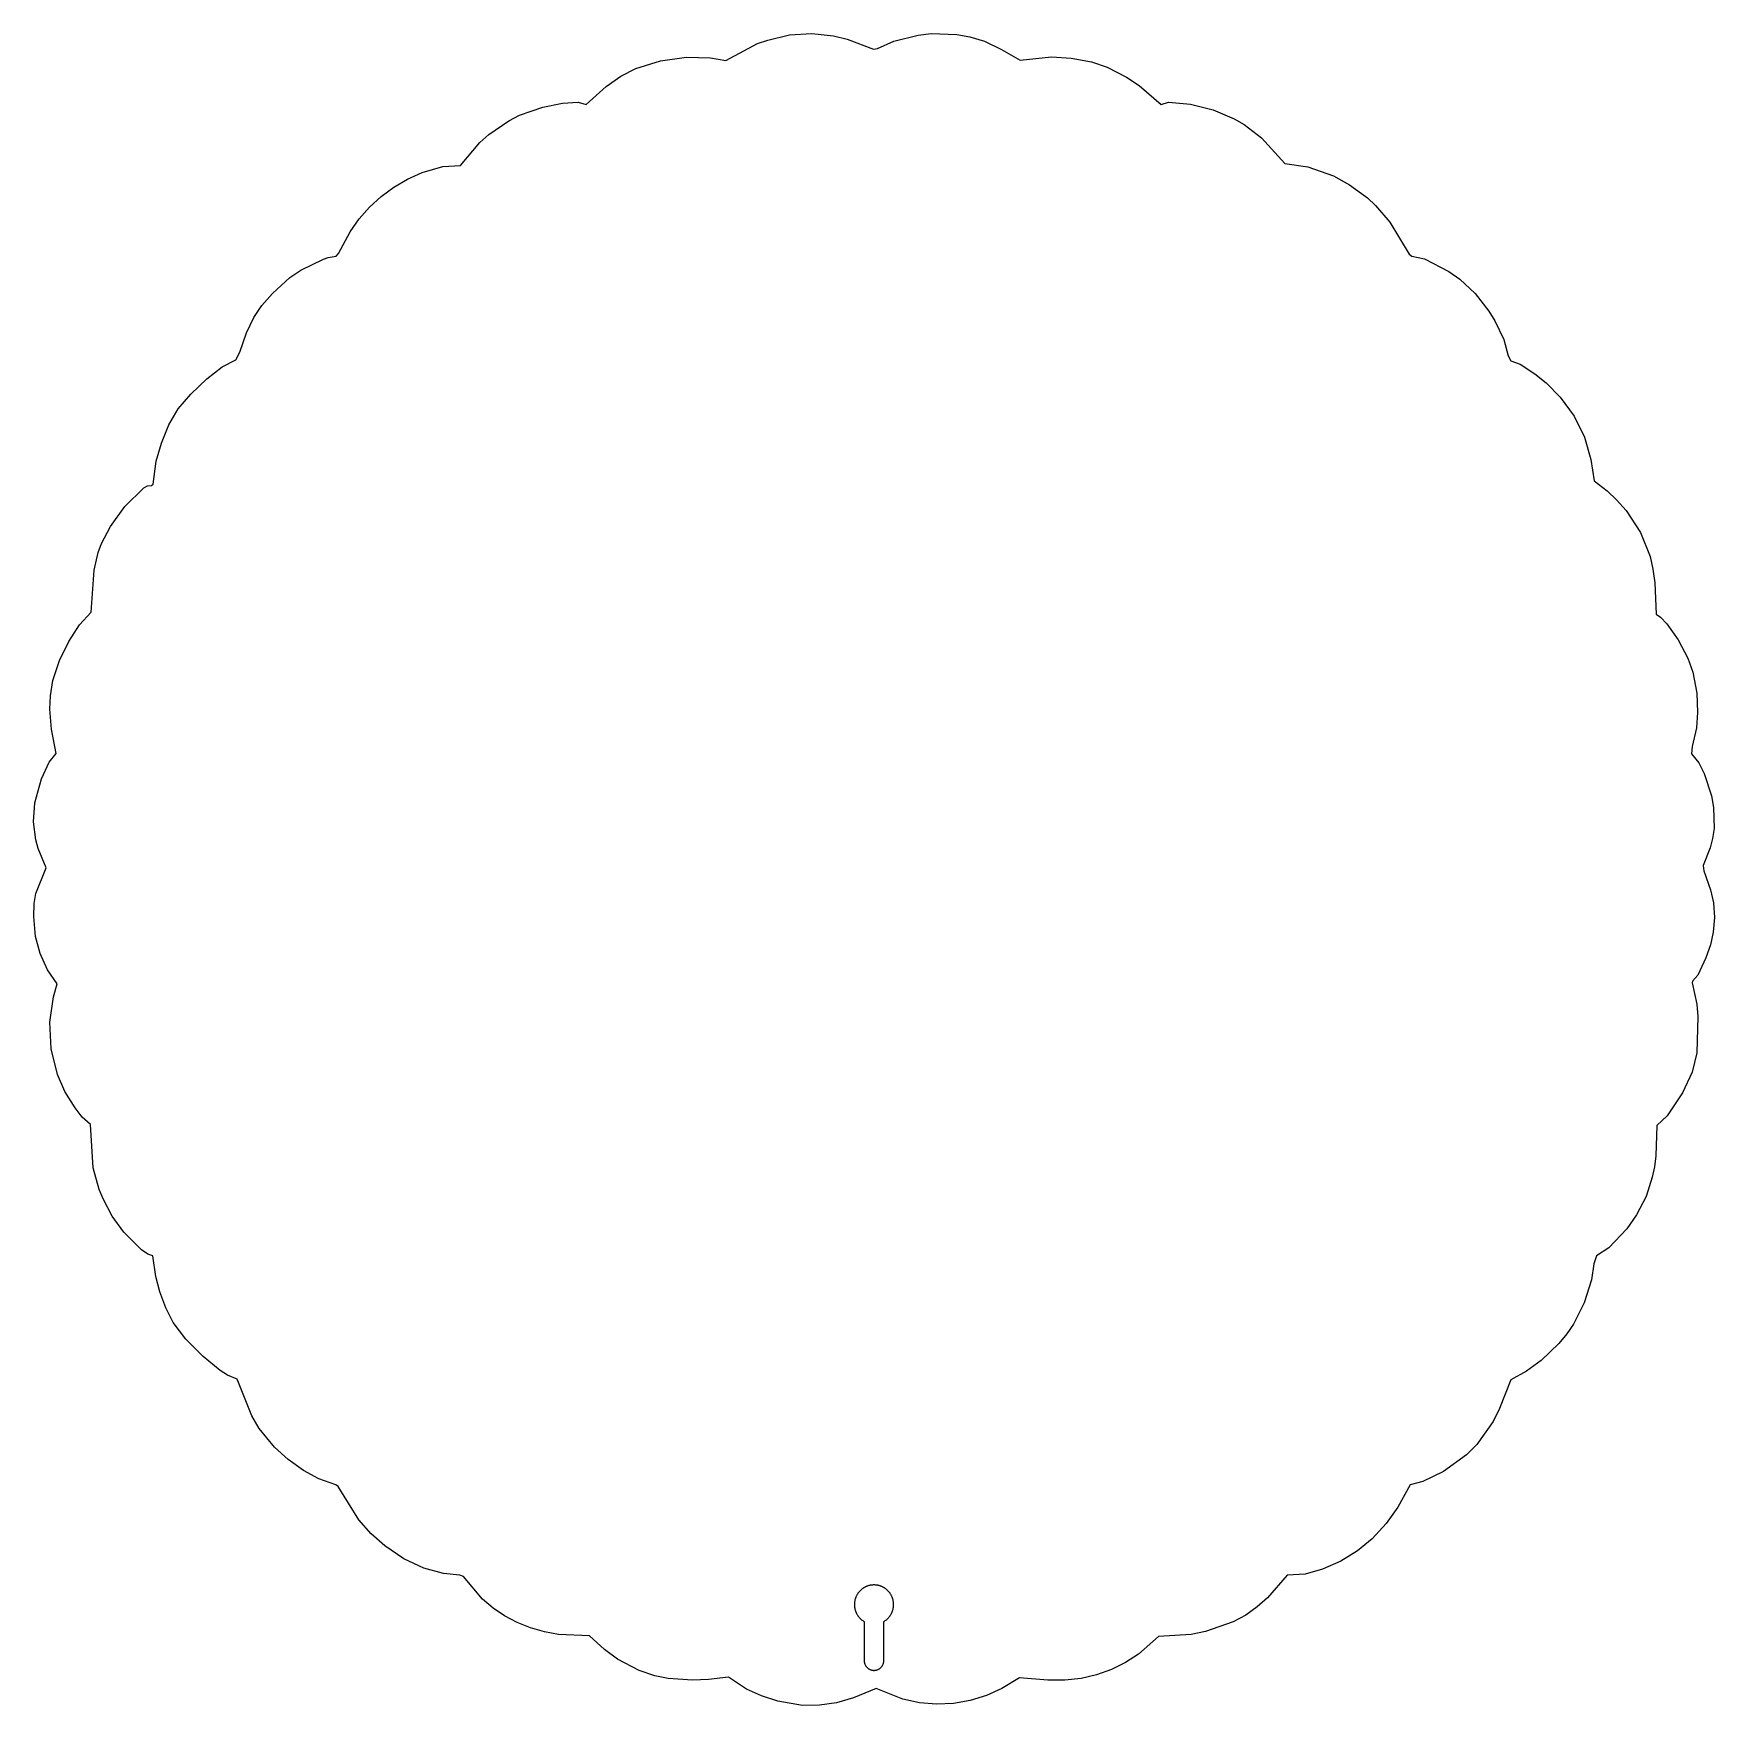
# Model space of a CAD drawing. Header units: millimetres. Extents: x 0 to 300, y 0 to 298.
import ezdxf

# ---------------------------------------------------------------- set-up
doc = ezdxf.new("R2010")
doc.units = ezdxf.units.MM
doc.layers.add('CUT', color=7, linetype='CONTINUOUS')

msp = doc.modelspace()

# ---------------------------------------------------------------- linework, layer by layer
at = {"layer": 'CUT'}
for points in [[(2.4729, 131.3262), (1.1847, 134.2107), (0.3315, 137.2399), (0.0288, 140.8277), (0.0891, 143.1518), (0.3944, 144.9373), (2.262, 149.5285), (0.8336, 152.9568), (0.3924, 154.5307), (0, 157.7302), (0.2403, 161.0918), (1.3778, 165.3968), (2.7991, 168.3904), (4.0111, 169.9496), (3.1687, 174.2829), (2.8971, 177.8129), (2.9893, 180.1872), (3.442, 182.9347), (4.6296, 186.5069), (6.2693, 189.9409), (8.214, 192.8917), (10.2817, 195.1775), (10.8061, 202.6339), (11.535, 205.8319), (12.127, 207.392), (13.7101, 210.4331), (16.2986, 214.0232), (19.6572, 217.3218), (20.3025, 217.728), (21.0596, 217.7925), (21.3349, 218.0193), (21.8852, 222.1115), (22.7978, 225.3445), (24.1461, 228.5917), (25.8006, 231.4335), (28.0648, 234.09), (30.9311, 236.8341), (33.6746, 238.9654), (36.1014, 240.1672), (36.8166, 241.5901), (37.9945, 245.0297), (39.2918, 247.7756), (40.7477, 249.8827), (42.6289, 252.0355), (45.7406, 254.8755), (47.7168, 256.2048), (51.7218, 258.1764), (52.5516, 258.4913), (54, 258.6789), (54.4256, 259.1673), (56.522, 263.0588), (58.1073, 265.3408), (59.9371, 267.441), (62.0381, 269.356), (64.3205, 271.0271), (66.7581, 272.4562), (69.3482, 273.6111), (73.0494, 274.7015), (76.2029, 274.9068), (79.6493, 278.9727), (81.2641, 280.4379), (84.7941, 282.8763), (86.7507, 283.8699), (90.8867, 285.2887), (94.3873, 285.9905), (97.2085, 286.1726), (98.6245, 285.7472), (102.2131, 289.0051), (104.8227, 290.8248), (107.495, 292.2034), (111.871, 293.5614), (116.5214, 294.2327), (120.8132, 294.1145), (123.5432, 293.6085), (129.2303, 296.6412), (131.0537, 297.2782), (134.9276, 298.1894), (138.884, 298.4298), (142.7541, 298.0364), (145.2137, 297.4216), (149.8872, 295.6576), (150.6276, 295.7766), (153.5367, 297.0655), (157.8553, 298.1829), (160.2132, 298.4308), (164.7984, 298.2498), (167.0931, 297.8464), (169.7213, 297.0607), (172.7307, 295.6034), (176.0739, 293.673), (181.6797, 294.2647), (185.214, 294.023), (188.827, 293.3788), (191.6298, 292.4628), (195.0813, 290.6765), (197.3199, 289.1433), (201.2474, 285.8034), (202.5652, 286.1751), (206.4691, 285.8371), (210.5194, 284.8093), (214.2895, 283.2305), (216.0584, 282.2064), (219.1402, 279.8195), (223.3222, 275.2362), (227.4598, 274.6348), (232.0298, 273.0311), (234.8887, 271.4644), (238.0613, 269.1379), (239.5151, 267.7468), (242.0796, 264.7602), (245.493, 259.0323), (246.0198, 258.7269), (248.2648, 258.1988), (252.5834, 255.9638), (254.5867, 254.5772), (257.3097, 252.0661), (259.7468, 248.9024), (260.7977, 247.1722), (262.3956, 243.826), (263.2169, 240.9221), (263.6603, 239.9914), (265.3314, 239.4467), (267.9698, 237.7181), (269.9905, 236.0647), (272.4603, 233.561), (274.9843, 230.1192), (276.7966, 226.4039), (277.9263, 222.3856), (278.5203, 218.5745), (280.8641, 216.826), (282.5299, 215.2233), (284.2385, 213.2981), (286.8341, 209.3443), (288.5151, 205.1083), (289.0355, 202.8225), (289.3451, 200.379), (289.5902, 194.8017), (290.4011, 194.2523), (291.5223, 193.0702), (293.5634, 190.2091), (295.2699, 186.9215), (296.132, 184.4576), (296.8582, 180.7057), (296.982, 177.2619), (296.7969, 174.5291), (296.0085, 171.1601), (295.8897, 169.8702), (297.2345, 168.2797), (298.1787, 166.3679), (299.4772, 162.352), (299.8196, 160.3015), (299.9405, 156.5602), (299.6675, 154.7754), (299.2344, 153.0699), (298.0084, 149.942), (298.0995, 148.9697), (299.3334, 145.5706), (299.815, 143.2526), (300, 140.6223), (299.7884, 138.0549), (299.2992, 135.7865), (298.4789, 133.445), (297.0222, 130.347), (296.104, 129.3113), (296.022, 128.9549), (296.8853, 125.1784), (297.0715, 122.975), (296.8866, 116.5066), (296.0065, 113.0175), (294.296, 109.3498), (291.5721, 105.2328), (289.7257, 103.521), (289.5262, 98.0772), (289.2837, 96.157), (288.9115, 94.2981), (287.7963, 90.8318), (286.1245, 87.5417), (284.3966, 85.0718), (281.1783, 81.7036), (278.9821, 80.2391), (278.508, 78.7963), (278.0447, 75.9756), (276.7794, 71.8781), (274.8331, 68.0682), (273.6466, 66.3005), (272.2516, 64.5953), (269.0955, 61.5928), (266.4776, 59.6462), (263.6932, 58.1112), (261.6528, 52.9715), (260.4992, 50.6602), (257.5803, 46.5777), (255.7501, 44.7463), (251.6743, 41.7574), (247.9681, 39.948), (245.6904, 39.3601), (243.4958, 35.369), (241.3983, 32.4479), (238.9185, 29.7538), (236.3191, 27.5774), (233.3376, 25.7496), (230.0533, 24.3067), (226.9878, 23.423), (223.7232, 23.2472), (220.2309, 19.1868), (218.4026, 17.5681), (216.3623, 16.1337), (214.107, 14.9114), (209.194, 13.1613), (206.6094, 12.6767), (200.7548, 12.3195), (197.2111, 9.1452), (194.8929, 7.6461), (192.3825, 6.4065), (189.732, 5.4651), (186.9611, 4.8283), (184.0384, 4.4962), (181.0333, 4.4978), (175.9974, 4.9236), (172.8058, 3.0001), (170.0826, 1.7732), (167.1933, 0.8577), (164.207, 0.3359), (161.139, 0.2114), (158.1213, 0.4589), (155.1631, 1.1037), (150.3606, 2.9911), (146.3175, 1.3353), (143.3299, 0.4601), (140.2884, 0.0287), (137.2341, 0), (132.8432, 0.7266), (129.9194, 1.6993), (127.2445, 2.8993), (124.0206, 5.063), (120.472, 4.6183), (117.6334, 4.5264), (113.2825, 4.7981), (110.8983, 5.2624), (108.0954, 6.209), (104.22, 8.2377), (101.8762, 9.9708), (99.2483, 12.4101), (93.6977, 12.6764), (91.1678, 13.1312), (88.6621, 13.8428), (86.2851, 14.7904), (84.0635, 15.9798), (82.0281, 17.3567), (80.1403, 18.9371), (76.7094, 23.0316), (76.0812, 23.2458), (73.1805, 23.5205), (69.6693, 24.4711), (66.0815, 26.1765), (62.6713, 28.4641), (60.2431, 30.6516), (58.069, 33.1277), (54.3674, 39.0585), (53.9293, 39.3826), (50.9147, 40.4141), (48.1933, 41.9262), (45.4292, 43.8993), (43.0034, 46.0807), (40.2855, 49.4024), (38.9397, 51.6916), (36.3088, 58.2265), (34.6215, 58.9454), (33.3133, 59.765), (30.2335, 62.292), (27.1838, 65.4025), (24.923, 68.3731), (23.6265, 70.9665), (22.5238, 73.8176), (21.8255, 76.5552), (21.3048, 80.2541), (20.4144, 80.569), (19.272, 81.3126), (16.1187, 84.465), (14.0325, 87.3478), (12.399, 90.4028), (11.7185, 92.0748), (10.6248, 95.9774), (10.1483, 103.6674), (8.6678, 104.9865), (7.3958, 106.6596), (5.5442, 109.6065), (4.244, 112.5991), (3.144, 117.1956), (2.8966, 121.9733), (3.532, 126.5132), (4.2247, 128.7783)], [(151.75, 8), (151.75, 14.9692), (151.7994, 14.9979), (151.8725, 15.043), (151.9445, 15.0899), (152.0153, 15.1385), (152.0849, 15.1888), (152.1533, 15.2408), (152.2204, 15.2945), (152.2861, 15.3498), (152.3505, 15.4067), (152.4134, 15.4651), (152.4749, 15.5251), (152.5349, 15.5866), (152.5933, 15.6495), (152.6502, 15.7139), (152.7055, 15.7796), (152.7592, 15.8467), (152.8112, 15.9151), (152.8615, 15.9847), (152.9101, 16.0555), (152.957, 16.1275), (153.0021, 16.2006), (153.0453, 16.2749), (153.0867, 16.3501), (153.1263, 16.4264), (153.164, 16.5036), (153.1997, 16.5817), (153.2336, 16.6606), (153.2655, 16.7404), (153.2954, 16.8209), (153.3233, 16.9021), (153.3493, 16.984), (153.3732, 17.0665), (153.3951, 17.1496), (153.415, 17.2331), (153.4327, 17.3172), (153.4485, 17.4016), (153.4621, 17.4864), (153.4737, 17.5716), (153.4831, 17.6569), (153.4905, 17.7425), (153.4958, 17.8283), (153.4989, 17.9141), (153.5, 18), (153.4989, 18.0859), (153.4958, 18.1717), (153.4905, 18.2575), (153.4831, 18.3431), (153.4737, 18.4284), (153.4621, 18.5136), (153.4485, 18.5984), (153.4327, 18.6828), (153.415, 18.7669), (153.3951, 18.8504), (153.3732, 18.9335), (153.3493, 19.016), (153.3233, 19.0979), (153.2954, 19.1791), (153.2655, 19.2596), (153.2336, 19.3394), (153.1997, 19.4183), (153.164, 19.4964), (153.1263, 19.5736), (153.0867, 19.6499), (153.0453, 19.7251), (153.0021, 19.7994), (152.957, 19.8725), (152.9101, 19.9445), (152.8615, 20.0153), (152.8112, 20.0849), (152.7592, 20.1533), (152.7055, 20.2204), (152.6502, 20.2861), (152.5933, 20.3505), (152.5349, 20.4134), (152.4749, 20.4749), (152.4134, 20.5349), (152.3505, 20.5933), (152.2861, 20.6502), (152.2204, 20.7055), (152.1533, 20.7592), (152.0849, 20.8112), (152.0153, 20.8615), (151.9445, 20.9101), (151.8725, 20.957), (151.7994, 21.0021), (151.7251, 21.0453), (151.6499, 21.0867), (151.5736, 21.1263), (151.4964, 21.164), (151.4183, 21.1997), (151.3394, 21.2336), (151.2596, 21.2655), (151.1791, 21.2954), (151.0979, 21.3233), (151.016, 21.3493), (150.9335, 21.3732), (150.8504, 21.3951), (150.7669, 21.415), (150.6828, 21.4327), (150.5984, 21.4485), (150.5136, 21.4621), (150.4284, 21.4737), (150.3431, 21.4831), (150.2575, 21.4905), (150.1717, 21.4958), (150.0859, 21.4989), (150, 21.5), (149.9141, 21.4989), (149.8283, 21.4958), (149.7425, 21.4905), (149.6569, 21.4831), (149.5716, 21.4737), (149.4864, 21.4621), (149.4016, 21.4485), (149.3172, 21.4327), (149.2331, 21.415), (149.1496, 21.3951), (149.0665, 21.3732), (148.984, 21.3493), (148.9021, 21.3233), (148.8209, 21.2954), (148.7404, 21.2655), (148.6606, 21.2336), (148.5817, 21.1997), (148.5036, 21.164), (148.4264, 21.1263), (148.3501, 21.0867), (148.2749, 21.0453), (148.2006, 21.0021), (148.1275, 20.957), (148.0555, 20.9101), (147.9847, 20.8615), (147.9151, 20.8112), (147.8467, 20.7592), (147.7796, 20.7055), (147.7139, 20.6502), (147.6495, 20.5933), (147.5866, 20.5349), (147.5251, 20.4749), (147.4651, 20.4134), (147.4067, 20.3505), (147.3498, 20.2861), (147.2945, 20.2204), (147.2408, 20.1533), (147.1888, 20.0849), (147.1385, 20.0153), (147.0899, 19.9445), (147.043, 19.8725), (146.9979, 19.7994), (146.9547, 19.7251), (146.9133, 19.6499), (146.8737, 19.5736), (146.836, 19.4964), (146.8003, 19.4183), (146.7664, 19.3394), (146.7345, 19.2596), (146.7046, 19.1791), (146.6767, 19.0979), (146.6507, 19.016), (146.6268, 18.9335), (146.6049, 18.8504), (146.585, 18.7669), (146.5673, 18.6828), (146.5515, 18.5984), (146.5379, 18.5136), (146.5263, 18.4284), (146.5169, 18.3431), (146.5095, 18.2575), (146.5042, 18.1717), (146.5011, 18.0859), (146.5, 18), (146.5011, 17.9141), (146.5042, 17.8283), (146.5095, 17.7425), (146.5169, 17.6569), (146.5263, 17.5716), (146.5379, 17.4864), (146.5515, 17.4016), (146.5673, 17.3172), (146.585, 17.2331), (146.6049, 17.1496), (146.6268, 17.0665), (146.6507, 16.984), (146.6767, 16.9021), (146.7046, 16.8209), (146.7345, 16.7404), (146.7664, 16.6606), (146.8003, 16.5817), (146.836, 16.5036), (146.8737, 16.4264), (146.9133, 16.3501), (146.9547, 16.2749), (146.9979, 16.2006), (147.043, 16.1275), (147.0899, 16.0555), (147.1385, 15.9847), (147.1888, 15.9151), (147.2408, 15.8467), (147.2945, 15.7796), (147.3498, 15.7139), (147.4067, 15.6495), (147.4651, 15.5866), (147.5251, 15.5251), (147.5866, 15.4651), (147.6495, 15.4067), (147.7139, 15.3498), (147.7796, 15.2945), (147.8467, 15.2408), (147.9151, 15.1888), (147.9847, 15.1385), (148.0555, 15.0899), (148.1275, 15.043), (148.2006, 14.9979), (148.25, 14.9692), (148.25, 8), (148.2521, 7.9141), (148.2584, 7.8285), (148.2689, 7.7432), (148.2836, 7.6586), (148.3024, 7.5748), (148.3254, 7.492), (148.3523, 7.4104), (148.3832, 7.3303), (148.418, 7.2518), (148.4566, 7.1751), (148.499, 7.1003), (148.5449, 7.0278), (148.5944, 6.9575), (148.6472, 6.8898), (148.7033, 6.8248), (148.7626, 6.7626), (148.8248, 6.7033), (148.8898, 6.6472), (148.9575, 6.5944), (149.0278, 6.5449), (149.1003, 6.499), (149.1751, 6.4566), (149.2518, 6.418), (149.3303, 6.3832), (149.4104, 6.3523), (149.492, 6.3254), (149.5748, 6.3024), (149.6586, 6.2836), (149.7432, 6.2689), (149.8285, 6.2584), (149.9141, 6.2521), (150, 6.25), (150.0859, 6.2521), (150.1715, 6.2584), (150.2568, 6.2689), (150.3414, 6.2836), (150.4252, 6.3024), (150.508, 6.3254), (150.5896, 6.3523), (150.6697, 6.3832), (150.7482, 6.418), (150.8249, 6.4566), (150.8997, 6.499), (150.9722, 6.5449), (151.0425, 6.5944), (151.1102, 6.6472), (151.1752, 6.7033), (151.2374, 6.7626), (151.2967, 6.8248), (151.3528, 6.8898), (151.4056, 6.9575), (151.4551, 7.0278), (151.501, 7.1003), (151.5434, 7.1751), (151.582, 7.2518), (151.6168, 7.3303), (151.6477, 7.4104), (151.6746, 7.492), (151.6976, 7.5748), (151.7164, 7.6586), (151.7311, 7.7432), (151.7416, 7.8285), (151.7479, 7.9141)]]:
    msp.add_lwpolyline(points, close=True, dxfattribs=at)

doc.saveas('drawing.dxf')
